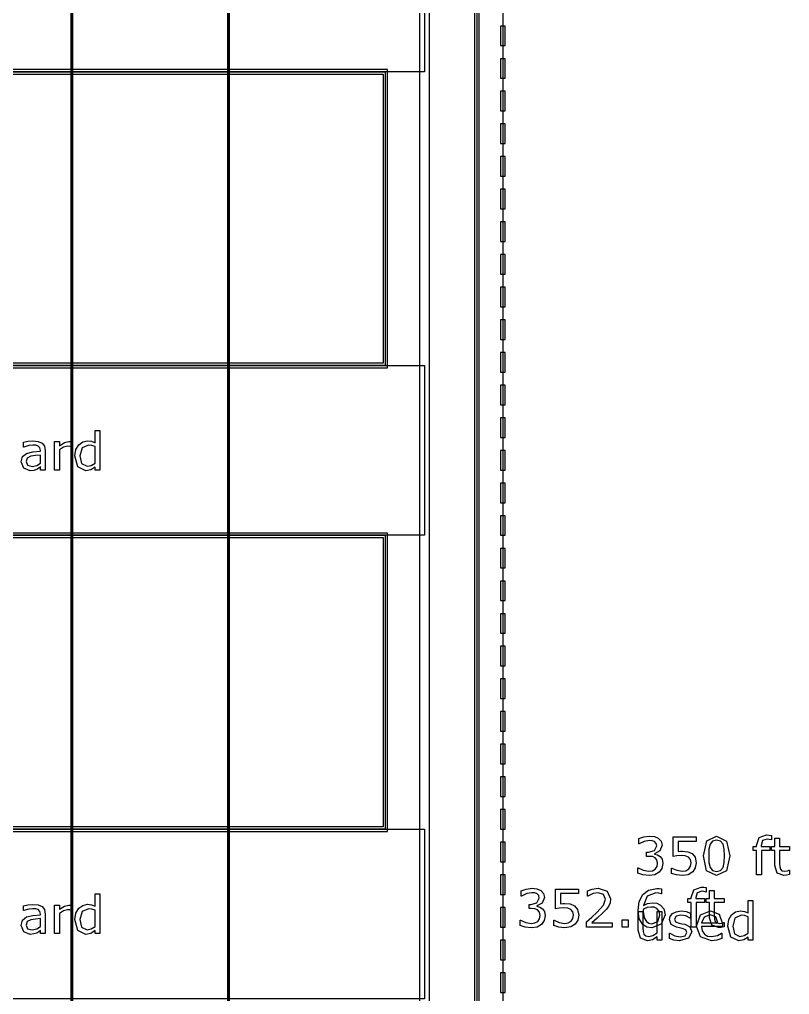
# Model space of a CAD drawing. Header units: inches. Extents: x -33163 to 19162, y -8858 to 30669.
# Drawn here: x 17964 to 19067, y 27887 to 29284 of the extents above; entities that cross this region are included whole.
import ezdxf

# ---------------------------------------------------------------- set-up
doc = ezdxf.new("R2010")
doc.units = ezdxf.units.IN
doc.layers.add('Layer 1', color=7, linetype='Continuous')

msp = doc.modelspace()

# ---------------------------------------------------------------- linework, layer by layer
at = {"layer": 'Layer 1', "color": 7}
for points in [[(16441.96827, 30123.18718), (16441.96827, 25890.37361), (18551.35933, 25890.37361), (18551.35933, 30123.18718), (16441.96827, 30123.18718)], [(18615.90755, 30116.17148), (18615.90755, 25897.38932), (18622.44826, 25897.38932), (18622.44826, 30116.17148), (18615.90755, 30116.17148)], [(18037.80548, 29872.96009), (18037.80548, 26131.24642), (18040.61909, 26131.24642), (18040.61909, 29872.96009), (18037.80548, 29872.96009)], [(18262.3083, 29872.96009), (18262.3083, 26131.24642), (18265.12191, 26131.24642), (18265.12191, 29872.96009), (18262.3083, 29872.96009)], [(16505.10968, 29208.80591), (18488.21793, 29208.80591), (18488.21793, 28787.86313), (16505.10968, 28787.86313), (16505.10968, 29208.80591)], [(16508.38004, 29205.53556), (18484.94757, 29205.53556), (18484.94757, 28791.13348), (16508.38004, 28791.13348), (16508.38004, 29205.53556)], [(16505.10968, 28544.65174), (18488.21793, 28544.65174), (18488.21793, 28123.70895), (16505.10968, 28123.70895), (16505.10968, 28544.65174)], [(16508.38004, 28541.38138), (18484.94757, 28541.38138), (18484.94757, 28126.97931), (16508.38004, 28126.97931), (16508.38004, 28541.38138)]]:
    msp.add_lwpolyline(points, close=True, dxfattribs=at)
for points in [[(18619.1779, 30116.17148), (18619.1779, 25897.38932)], [(18656.59504, 30116.17148), (18656.59504, 26131.24642)], [(16455.99968, 30109.15577), (18537.32793, 30109.15577), (18537.32793, 25904.40502), (16455.99968, 25904.40502), (16455.99968, 30109.15577)], [(18039.21228, 29872.96009), (18039.21228, 26131.24642)], [(18263.71511, 29872.96009), (18263.71511, 26131.24642)], [(16448.98397, 29452.0173), (18544.34363, 29452.0173), (18544.34363, 29208.80591), (16448.98397, 29208.80591), (16448.98397, 29452.0173)], [(18653.32468, 29274.2859), (18653.32468, 29246.22305), (18659.8654, 29246.22305), (18659.8654, 29274.2859), (18653.32468, 29274.2859)], [(18653.32468, 29227.51448), (18653.32468, 29199.45163), (18659.8654, 29199.45163), (18659.8654, 29227.51448), (18653.32468, 29227.51448)], [(16501.83932, 29212.07627), (16501.83932, 28784.59277), (18491.48828, 28784.59277), (18491.48828, 29212.07627), (16501.83932, 29212.07627)], [(18653.32468, 29180.74306), (18653.32468, 29152.68021), (18659.8654, 29152.68021), (18659.8654, 29180.74306), (18653.32468, 29180.74306)], [(18653.32468, 29133.97164), (18653.32468, 29105.90879), (18659.8654, 29105.90879), (18659.8654, 29133.97164), (18653.32468, 29133.97164)], [(18653.32468, 29087.20022), (18653.32468, 29059.13737), (18659.8654, 29059.13737), (18659.8654, 29087.20022), (18653.32468, 29087.20022)], [(18653.32468, 29040.4288), (18653.32468, 29012.36595), (18659.8654, 29012.36595), (18659.8654, 29040.4288), (18653.32468, 29040.4288)], [(18653.32468, 28993.65738), (18653.32468, 28965.59452), (18659.8654, 28965.59452), (18659.8654, 28993.65738), (18653.32468, 28993.65738)], [(18653.32468, 28946.88596), (18653.32468, 28918.8231), (18659.8654, 28918.8231), (18659.8654, 28946.88596), (18653.32468, 28946.88596)], [(18653.32468, 28900.11454), (18653.32468, 28872.05168), (18659.8654, 28872.05168), (18659.8654, 28900.11454), (18653.32468, 28900.11454)], [(18653.32468, 28853.34311), (18653.32468, 28825.28026), (18659.8654, 28825.28026), (18659.8654, 28853.34311), (18653.32468, 28853.34311)], [(18653.32468, 28806.57169), (18653.32468, 28778.50884), (18659.8654, 28778.50884), (18659.8654, 28806.57169), (18653.32468, 28806.57169)], [(16448.98397, 28787.86313), (18544.34363, 28787.86313), (18544.34363, 28544.65174), (16448.98397, 28544.65174), (16448.98397, 28787.86313)], [(18653.32468, 28759.80027), (18653.32468, 28731.73742), (18659.8654, 28731.73742), (18659.8654, 28759.80027), (18653.32468, 28759.80027)], [(18653.32468, 28713.02885), (18653.32468, 28684.966), (18659.8654, 28684.966), (18659.8654, 28713.02885), (18653.32468, 28713.02885)], [(18079.64402, 28638.19458), (18072.77444, 28638.19458), (18072.77444, 28642.46975), (18066.59912, 28638.48689), (18059.61997, 28637.06188), (18048.00015, 28642.68902), (18043.72497, 28658.29171), (18045.18658, 28667.53636), (18049.20603, 28674.44243), (18054.9794, 28678.68115), (18061.84891, 28680.14275), (18067.54921, 28679.44867), (18072.77444, 28677.36584), (18072.77444, 28695.05132), (18079.64402, 28695.05132), (18079.64402, 28638.19458)], [(18001.37496, 28638.19458), (17994.54193, 28638.19458), (17994.54193, 28642.54283), (17992.05716, 28640.78888), (17989.06087, 28639.03496), (17985.1146, 28637.64651), (17979.8893, 28637.06188), (17970.53502, 28640.71584), (17966.69835, 28650.03364), (17968.67143, 28657.52437), (17974.37176, 28662.0553), (17983.32409, 28664.28424), (17994.54193, 28665.16072), (17994.54193, 28666.22038), (17993.7019, 28670.09371), (17991.36336, 28672.50534), (17987.85549, 28673.63807), (17983.5802, 28673.92992), (17977.55108, 28673.19935), (17970.6816, 28671.15308), (17970.31582, 28671.15308), (17970.31582, 28678.13223), (17976.12568, 28679.33808), (17983.61641, 28679.99568), (17991.10714, 28679.26514), (17996.66124, 28676.85341), (18000.16911, 28672.50516), (18001.37496, 28665.8914), (18001.37496, 28638.19458)], [(18040.07102, 28671.51922), (18039.70527, 28671.51922), (18036.70899, 28672.03091), (18033.31075, 28672.2133), (18027.17202, 28670.78826), (18021.4718, 28667.17079), (18021.4718, 28638.19458), (18014.60218, 28638.19458), (18014.60218, 28679.00995), (18021.4718, 28679.00995), (18021.4718, 28672.98082), (18028.67018, 28677.62139), (18035.0647, 28679.00995), (18037.65901, 28678.90049), (18040.07074, 28678.57123), (18040.07102, 28671.51922)], [(18072.77444, 28648.24313), (18072.77444, 28671.66541), (18067.80496, 28673.38277), (18063.0182, 28673.85798), (18054.02928, 28669.83852), (18050.81376, 28658.43801), (18053.29853, 28647.36636), (18061.26425, 28643.60277), (18067.18375, 28644.88159), (18072.77444, 28648.24334), (18072.77444, 28648.24313)], [(18653.32468, 28666.25743), (18653.32468, 28638.19458), (18659.8654, 28638.19458), (18659.8654, 28666.25743), (18653.32468, 28666.25743)], [(17994.54193, 28648.24313), (17994.54193, 28659.60708), (17987.12428, 28659.05894), (17980.40089, 28657.99929), (17975.61409, 28655.36839), (17973.7871, 28650.50856), (17975.9064, 28645.21021), (17982.37407, 28643.45626), (17988.98783, 28644.84482), (17994.54193, 28648.24305), (17994.54193, 28648.24313)], [(18653.32468, 28619.48601), (18653.32468, 28591.42316), (18659.8654, 28591.42316), (18659.8654, 28619.48601), (18653.32468, 28619.48601)], [(18653.32468, 28572.71459), (18653.32468, 28544.65174), (18659.8654, 28544.65174), (18659.8654, 28572.71459), (18653.32468, 28572.71459)], [(16501.83932, 28547.92209), (16501.83932, 28120.43859), (18491.48828, 28120.43859), (18491.48828, 28547.92209), (16501.83932, 28547.92209)], [(18653.32468, 28525.94317), (18653.32468, 28497.88032), (18659.8654, 28497.88032), (18659.8654, 28525.94317), (18653.32468, 28525.94317)], [(18653.32468, 28479.17175), (18653.32468, 28451.1089), (18659.8654, 28451.1089), (18659.8654, 28479.17175), (18653.32468, 28479.17175)], [(18653.32468, 28432.40033), (18653.32468, 28404.33747), (18659.8654, 28404.33747), (18659.8654, 28432.40033), (18653.32468, 28432.40033)], [(18653.32468, 28385.62891), (18653.32468, 28357.56605), (18659.8654, 28357.56605), (18659.8654, 28385.62891), (18653.32468, 28385.62891)], [(18653.32468, 28338.85749), (18653.32468, 28310.79463), (18659.8654, 28310.79463), (18659.8654, 28338.85749), (18653.32468, 28338.85749)], [(18653.32468, 28292.08606), (18653.32468, 28264.02321), (18659.8654, 28264.02321), (18659.8654, 28292.08606), (18653.32468, 28292.08606)], [(18653.32468, 28245.31464), (18653.32468, 28217.25179), (18659.8654, 28217.25179), (18659.8654, 28245.31464), (18653.32468, 28245.31464)], [(18653.32468, 28198.54322), (18653.32468, 28170.48037), (18659.8654, 28170.48037), (18659.8654, 28198.54322), (18653.32468, 28198.54322)], [(18653.32468, 28151.7718), (18653.32468, 28123.70895), (18659.8654, 28123.70895), (18659.8654, 28151.7718), (18653.32468, 28151.7718)], [(16448.98397, 28123.70895), (18544.34363, 28123.70895), (18544.34363, 27880.49756), (16448.98397, 27880.49756), (16448.98397, 28123.70895)], [(18653.32468, 28105.00038), (18653.32468, 28076.93753), (18659.8654, 28076.93753), (18659.8654, 28105.00038), (18653.32468, 28105.00038)], [(18881.60944, 28084.42826), (18884.4961, 28080.48195), (18885.62879, 28074.34323), (18884.27682, 28067.5102), (18880.47664, 28062.10219), (18874.00908, 28058.302), (18865.89716, 28057.09626), (18856.98131, 28058.19237), (18849.7829, 28060.53095), (18849.7829, 28068.16787), (18850.33107, 28068.16787), (18857.63909, 28064.76967), (18865.75093, 28063.4177), (18870.64736, 28064.18473), (18874.84946, 28066.45026), (18877.33427, 28069.99458), (18878.17426, 28074.89101), (18877.22425, 28079.71433), (18874.66643, 28082.7471), (18870.68353, 28084.28186), (18865.64102, 28084.72057), (18862.35235, 28084.72057), (18862.35235, 28090.78626), (18864.91016, 28090.78626), (18873.75286, 28093.08825), (18877.07805, 28099.88479), (18876.23802, 28103.31951), (18873.89944, 28105.76772), (18870.53773, 28107.0832), (18866.48179, 28107.44895), (18859.10069, 28106.20662), (18851.71953, 28102.69875), (18851.35375, 28102.69875), (18851.35375, 28110.3356), (18858.25985, 28112.67418), (18866.66411, 28113.77039), (18873.67982, 28113.03982), (18879.16088, 28110.70124), (18883.14374, 28106.46255), (18884.49571, 28100.65269), (18881.28019, 28092.72346), (18873.75286, 28088.48484), (18873.75286, 28087.97315), (18877.77232, 28086.73081), (18881.60906, 28084.42872), (18881.60944, 28084.42826)], [(18933.53302, 28075.51248), (18932.14446, 28068.24095), (18928.34431, 28062.3945), (18922.05942, 28058.44823), (18913.65516, 28057.09626), (18905.06822, 28058.04628), (18898.08907, 28060.27523), (18898.08907, 28067.98519), (18898.60076, 28067.98519), (18905.61646, 28064.73308), (18913.50914, 28063.4177), (18918.51517, 28064.14824), (18922.86343, 28066.70609), (18925.27516, 28070.46968), (18926.11515, 28075.54879), (18925.12858, 28080.2991), (18922.46109, 28083.40499), (18917.82052, 28085.34162), (18911.75484, 28085.92624), (18905.54303, 28085.48753), (18900.42747, 28084.61104), (18900.42747, 28112.63741), (18933.16745, 28112.63741), (18933.16745, 28106.24282), (18907.47966, 28106.24282), (18907.47966, 28091.77294), (18910.69518, 28091.99186), (18913.54535, 28092.06667), (18921.2918, 28091.29965), (18927.39408, 28088.66875), (18931.92501, 28083.48001), (18933.53284, 28075.51428), (18933.53302, 28075.51248)], [(18981.47373, 28085.45143), (18976.86965, 28063.92929), (18962.65552, 28057.09626), (18948.33177, 28064.03882), (18943.83732, 28085.37828), (18948.40485, 28106.79089), (18962.65552, 28113.73345), (18976.94269, 28106.68125), (18981.47373, 28085.45143), (18981.47373, 28085.45143)], [(18971.86362, 28068.86217), (18973.58105, 28075.80483), (18974.05625, 28085.45143), (18973.58105, 28095.09803), (18971.82713, 28102.04058), (18968.31926, 28106.27931), (18962.65552, 28107.70432), (18956.9552, 28106.27931), (18953.41088, 28101.96754), (18951.69344, 28094.91535), (18951.25473, 28085.37828), (18951.65696, 28075.84132), (18953.37428, 28068.9718), (18956.77252, 28064.62344), (18962.65552, 28063.12535), (18968.35575, 28064.5504), (18971.86362, 28068.86217), (18971.86362, 28068.86217)], [(19041.4361, 28108.43517), (19041.07032, 28108.43517), (19038.11063, 28109.09277), (19034.89511, 28109.45855), (19028.46403, 28107.48544), (19026.49084, 28100.43314), (19026.49084, 28099.04461), (19038.87797, 28099.04461), (19038.87797, 28093.27124), (19026.71011, 28093.27124), (19026.71011, 28058.22896), (19019.8405, 28058.22896), (19019.8405, 28093.27096), (19015.19993, 28093.27096), (19015.19993, 28099.04433), (19019.8405, 28099.04433), (19019.8405, 28100.3963), (19023.458, 28111.54109), (19033.9085, 28115.45088), (19038.03748, 28115.23199), (19041.43571, 28114.72034), (19041.4361, 28108.43517)], [(19066.9777, 28058.59435), (19062.73908, 28057.75432), (19058.68307, 28057.42506), (19049.18266, 28060.78681), (19045.93055, 28071.56611), (19045.93055, 28093.27096), (19041.28998, 28093.27096), (19041.28998, 28099.04433), (19045.93055, 28099.04433), (19045.93055, 28110.77375), (19052.80013, 28110.77375), (19052.80013, 28099.04433), (19066.9777, 28099.04433), (19066.9777, 28093.27096), (19052.80013, 28093.27096), (19052.80013, 28074.67203), (19052.94608, 28069.62951), (19053.96925, 28066.26783), (19056.1616, 28064.11197), (19060.47337, 28063.45437), (19063.98123, 28063.92957), (19066.61213, 28064.76957), (19066.97787, 28064.76957), (19066.9777, 28058.59435)], [(18653.32468, 28058.22896), (18653.32468, 28030.16611), (18659.8654, 28030.16611), (18659.8654, 28058.22896), (18653.32468, 28058.22896)], [(18713.23233, 28009.59399), (18716.11898, 28005.64768), (18717.25168, 27999.50895), (18715.89971, 27992.67593), (18712.09953, 27987.26791), (18705.63196, 27983.46773), (18697.52005, 27982.26199), (18688.6042, 27983.35809), (18681.40578, 27985.69667), (18681.40578, 27993.3336), (18681.95396, 27993.3336), (18689.26197, 27989.9354), (18697.37382, 27988.58343), (18702.27025, 27989.35045), (18706.47235, 27991.61599), (18708.95715, 27995.16031), (18709.79715, 28000.05674), (18708.84713, 28004.88006), (18706.28931, 28007.91283), (18702.30642, 28009.44758), (18697.2639, 28009.8863), (18693.97523, 28009.8863), (18693.97523, 28015.95199), (18696.53305, 28015.95199), (18705.37575, 28018.25397), (18708.70094, 28025.05051), (18707.86091, 28028.48523), (18705.52233, 28030.93345), (18702.16061, 28032.24893), (18698.10467, 28032.61468), (18690.72358, 28031.37234), (18683.34241, 28027.86447), (18682.97663, 28027.86447), (18682.97663, 28035.50133), (18689.88273, 28037.83991), (18698.287, 28038.93612), (18705.3027, 28038.20555), (18710.78376, 28035.86697), (18714.76662, 28031.62828), (18716.11859, 28025.81842), (18712.90307, 28017.88918), (18705.37575, 28013.65056), (18705.37575, 28013.13887), (18709.3952, 28011.89654), (18713.23194, 28009.59445), (18713.23233, 28009.59399)], [(18765.1559, 28000.67821), (18763.76734, 27993.40668), (18759.96719, 27987.56023), (18753.68231, 27983.61396), (18745.27804, 27982.26199), (18736.6911, 27983.21201), (18729.71195, 27985.44095), (18729.71195, 27993.15092), (18730.22364, 27993.15092), (18737.23935, 27989.89881), (18745.13203, 27988.58343), (18750.13806, 27989.31397), (18754.48631, 27991.87182), (18756.89804, 27995.63541), (18757.73804, 28000.71452), (18756.75146, 28005.46483), (18754.08397, 28008.57071), (18749.44341, 28010.50734), (18743.37772, 28011.09197), (18737.16592, 28010.65325), (18732.05036, 28009.77677), (18732.05036, 28037.80314), (18764.79033, 28037.80314), (18764.79033, 28031.40855), (18739.10255, 28031.40855), (18739.10255, 28016.93867), (18742.31807, 28017.15758), (18745.16823, 28017.2324), (18752.91469, 28016.46537), (18759.01696, 28013.83448), (18763.54789, 28008.64573), (18765.15573, 28000.68001), (18765.1559, 28000.67821)], [(18813.16966, 27983.39469), (18776.33718, 27983.39469), (18776.33718, 27991.03161), (18784.01059, 27997.60881), (18791.20897, 28004.14952), (18800.81912, 28014.92882), (18803.41342, 28023.58891), (18800.59985, 28030.2027), (18792.81681, 28032.61432), (18785.61839, 28031.44503), (18778.05454, 28027.86412), (18777.68876, 28027.86412), (18777.68876, 28035.53753), (18784.59487, 28037.87611), (18792.99913, 28038.93576), (18806.11701, 28034.87982), (18810.86732, 28023.9543), (18810.06377, 28018.14437), (18807.76178, 28013.06537), (18804.40003, 28008.60737), (18799.75947, 28003.74754), (18791.68411, 27996.2934), (18783.90096, 27989.64309), (18813.16966, 27989.64309), (18813.16966, 27983.39469)], [(18888.77127, 28001.0436), (18883.29021, 27987.48718), (18869.91658, 27982.26199), (18862.60856, 27983.50432), (18856.7986, 27987.19487), (18851.9388, 27995.23374), (18850.25792, 28007.292), (18851.79268, 28020.11756), (18856.76211, 28030.05647), (18865.05674, 28036.48755), (18876.89573, 28038.82613), (18880.51323, 28038.6437), (18883.473, 28037.9861), (18883.473, 28031.00688), (18883.10725, 28031.00688), (18880.00137, 28032.03005), (18875.79923, 28032.5417), (18863.26599, 28027.60875), (18857.82148, 28014.34465), (18863.85061, 28017.15833), (18870.75668, 28018.14483), (18876.85889, 28017.48723), (18882.30342, 28014.92938), (18887.12671, 28009.3022), (18888.77099, 28001.04417), (18888.77127, 28001.0436)], [(18947.85678, 28033.60136), (18947.49103, 28033.60136), (18944.53123, 28034.25899), (18941.31567, 28034.62474), (18934.88463, 28032.65162), (18932.91144, 28025.59936), (18932.91144, 28024.2108), (18945.29857, 28024.2108), (18945.29857, 28018.43743), (18933.13107, 28018.43743), (18933.13107, 27983.39469), (18926.26145, 27983.39469), (18926.26145, 28018.43669), (18921.62088, 28018.43669), (18921.62088, 28024.21006), (18926.26145, 28024.21006), (18926.26145, 28025.56203), (18929.87896, 28036.70682), (18940.32945, 28040.6166), (18944.45854, 28040.39772), (18947.85678, 28039.88607), (18947.85678, 28033.60136)], [(18973.39837, 27983.76054), (18969.15964, 27982.92051), (18965.10374, 27982.59125), (18955.60323, 27985.953), (18952.35122, 27996.73229), (18952.35122, 28018.43715), (18947.71055, 28018.43715), (18947.71055, 28024.21052), (18952.35122, 28024.21052), (18952.35122, 28035.93994), (18959.22073, 28035.93994), (18959.22073, 28024.21052), (18973.39837, 28024.21052), (18973.39837, 28018.43715), (18959.22073, 28018.43715), (18959.22073, 27999.83821), (18959.36664, 27994.7957), (18960.38974, 27991.43405), (18962.5822, 27989.27815), (18966.89386, 27988.62055), (18970.40173, 27989.09576), (18973.03262, 27989.93575), (18973.39837, 27989.93575), (18973.39837, 27983.76054)], [(18079.64402, 27974.0404), (18072.77444, 27974.0404), (18072.77444, 27978.31558), (18066.59912, 27974.33272), (18059.61997, 27972.9077), (18048.00015, 27978.53485), (18043.72497, 27994.13753), (18045.18658, 28003.38218), (18049.20603, 28010.28825), (18054.9794, 28014.52697), (18061.84891, 28015.98858), (18067.54921, 28015.29449), (18072.77444, 28013.21167), (18072.77444, 28030.89714), (18079.64402, 28030.89714), (18079.64402, 27974.0404)], [(19014.46946, 27964.68612), (19007.59995, 27964.68612), (19007.59995, 27968.96129), (19001.42463, 27964.97843), (18994.44548, 27963.55342), (18982.8257, 27969.18056), (18978.55052, 27984.78325), (18980.01212, 27994.0279), (18984.03158, 28000.93396), (18989.80484, 28005.17269), (18996.67443, 28006.63429), (19002.37465, 28005.94021), (19007.59995, 28003.85738), (19007.59995, 28021.54285), (19014.46946, 28021.54285), (19014.46946, 27964.68612)], [(18001.37496, 27974.0404), (17994.54193, 27974.0404), (17994.54193, 27978.38866), (17992.05716, 27976.6347), (17989.06087, 27974.88079), (17985.1146, 27973.49233), (17979.8893, 27972.9077), (17970.53502, 27976.56166), (17966.69835, 27985.87946), (17968.67143, 27993.37019), (17974.37176, 27997.90112), (17983.32409, 28000.13007), (17994.54193, 28001.00655), (17994.54193, 28002.0662), (17993.7019, 28005.93954), (17991.36336, 28008.35116), (17987.85549, 28009.48389), (17983.5802, 28009.77575), (17977.55108, 28009.04517), (17970.6816, 28006.99891), (17970.31582, 28006.99891), (17970.31582, 28013.97805), (17976.12568, 28015.1839), (17983.61641, 28015.8415), (17991.10714, 28015.11096), (17996.66124, 28012.69924), (18000.16911, 28008.35098), (18001.37496, 28001.73723), (18001.37496, 27974.0404)], [(18040.07102, 28007.36504), (18039.70527, 28007.36504), (18036.70899, 28007.87673), (18033.31075, 28008.05913), (18027.17202, 28006.63408), (18021.4718, 28003.01661), (18021.4718, 27974.0404), (18014.60218, 27974.0404), (18014.60218, 28014.85577), (18021.4718, 28014.85577), (18021.4718, 28008.82665), (18028.67018, 28013.46721), (18035.0647, 28014.85577), (18037.65901, 28014.74632), (18040.07074, 28014.41797), (18040.07102, 28007.36504)], [(18072.77444, 27984.08895), (18072.77444, 28007.51123), (18067.80496, 28009.22859), (18063.0182, 28009.7038), (18054.02928, 28005.68434), (18050.81376, 27994.28383), (18053.29853, 27983.21218), (18061.26425, 27979.44859), (18067.18375, 27980.72741), (18072.77444, 27984.08916), (18072.77444, 27984.08895)], [(18653.32468, 28011.45754), (18653.32468, 27983.39469), (18659.8654, 27983.39469), (18659.8654, 28011.45754), (18653.32468, 28011.45754)], [(18881.35362, 28000.75175), (18880.33052, 28006.37893), (18877.04192, 28010.25215), (18873.31482, 28011.7869), (18869.03964, 28012.15265), (18863.26627, 28011.42208), (18857.78521, 28009.15668), (18857.67575, 28007.58544), (18857.63835, 28005.72186), (18858.80764, 27996.58684), (18862.09624, 27991.32506), (18865.71371, 27988.94992), (18869.98892, 27988.21935), (18878.32, 27991.43487), (18881.35287, 28000.75259), (18881.35362, 28000.75175)], [(18926.95575, 27976.45203), (18922.31518, 27967.28042), (18909.70878, 27963.69951), (18901.37767, 27964.75916), (18895.05623, 27967.13433), (18895.05623, 27974.8443), (18895.42197, 27974.8443), (18902.65695, 27970.93452), (18910.2938, 27969.50947), (18917.38265, 27970.97107), (18919.9404, 27975.57505), (18918.55194, 27979.22915), (18913.21701, 27981.34842), (18909.38034, 27982.11548), (18905.10516, 27983.0655), (18897.46824, 27987.23114), (18895.23929, 27994.02761), (18896.26236, 27998.77782), (18899.44143, 28002.76068), (18904.63006, 28005.46472), (18911.71892, 28006.48778), (18919.10001, 28005.5739), (18925.34841, 28003.4181), (18925.34841, 27996.07349), (18924.98263, 27996.07349), (18918.58804, 27999.3256), (18911.20698, 28000.67757), (18904.84895, 27999.21597), (18902.25464, 27994.94076), (18903.82588, 27991.14061), (18908.79532, 27989.05779), (18913.03394, 27988.18127), (18916.98035, 27987.37773), (18924.36141, 27983.61413), (18926.95575, 27976.4522), (18926.95575, 27976.45203)], [(18970.95015, 27984.3813), (18940.87752, 27984.3813), (18942.01033, 27977.80399), (18945.11625, 27973.2365), (18949.61069, 27970.60561), (18955.38406, 27969.72909), (18963.75177, 27971.37341), (18969.78086, 27974.66208), (18970.14661, 27974.66208), (18970.14661, 27967.17135), (18963.05786, 27964.72317), (18955.4575, 27963.73656), (18939.59909, 27969.21762), (18933.89876, 27984.85675), (18939.34326, 28000.75175), (18953.74006, 28006.63475), (18966.45606, 28001.8114), (18970.95054, 27988.10886), (18970.95015, 27984.3813)], [(17994.54193, 27984.08895), (17994.54193, 27995.45291), (17987.12428, 27994.90477), (17980.40089, 27993.84511), (17975.61409, 27991.21422), (17973.7871, 27986.35438), (17975.9064, 27981.05604), (17982.37407, 27979.30208), (17988.98783, 27980.69064), (17994.54193, 27984.08888), (17994.54193, 27984.08895)], [(18836.00731, 27983.39469), (18827.27414, 27983.39469), (18827.27414, 27993.80863), (18836.00731, 27993.80863), (18836.00731, 27983.39469)], [(18884.27682, 27964.68612), (18877.40731, 27964.68612), (18877.40731, 27969.21716), (18870.75696, 27965.01502), (18863.74126, 27963.55342), (18853.72927, 27967.4632), (18850.14836, 27979.00988), (18850.14836, 28005.50149), (18857.01787, 28005.50149), (18857.01787, 27982.26199), (18857.30972, 27976.92705), (18858.55206, 27973.16343), (18861.10991, 27970.82488), (18865.67743, 27970.09431), (18871.48736, 27971.48276), (18877.40685, 27975.02719), (18877.40685, 28005.50167), (18884.27636, 28005.50167), (18884.27682, 27964.68612)], [(18964.26325, 27989.64309), (18961.52283, 27998.01076), (18953.37428, 28000.97056), (18944.56818, 27997.71844), (18940.87752, 27989.64309), (18964.26325, 27989.64309)], [(19007.59995, 27974.73466), (19007.59995, 27998.15695), (19002.63051, 27999.87431), (18997.84372, 28000.34951), (18988.85482, 27996.33006), (18985.63927, 27984.92955), (18988.12408, 27973.8579), (18996.0898, 27970.09431), (19002.00929, 27971.37313), (19007.59995, 27974.73488), (19007.59995, 27974.73466)], [(18653.32468, 27964.68612), (18653.32468, 27936.62327), (18659.8654, 27936.62327), (18659.8654, 27964.68612), (18653.32468, 27964.68612)], [(18653.32468, 27917.9147), (18653.32468, 27889.85184), (18659.8654, 27889.85184), (18659.8654, 27917.9147), (18653.32468, 27917.9147)]]:
    msp.add_lwpolyline(points, dxfattribs=at)

doc.saveas('drawing.dxf')
